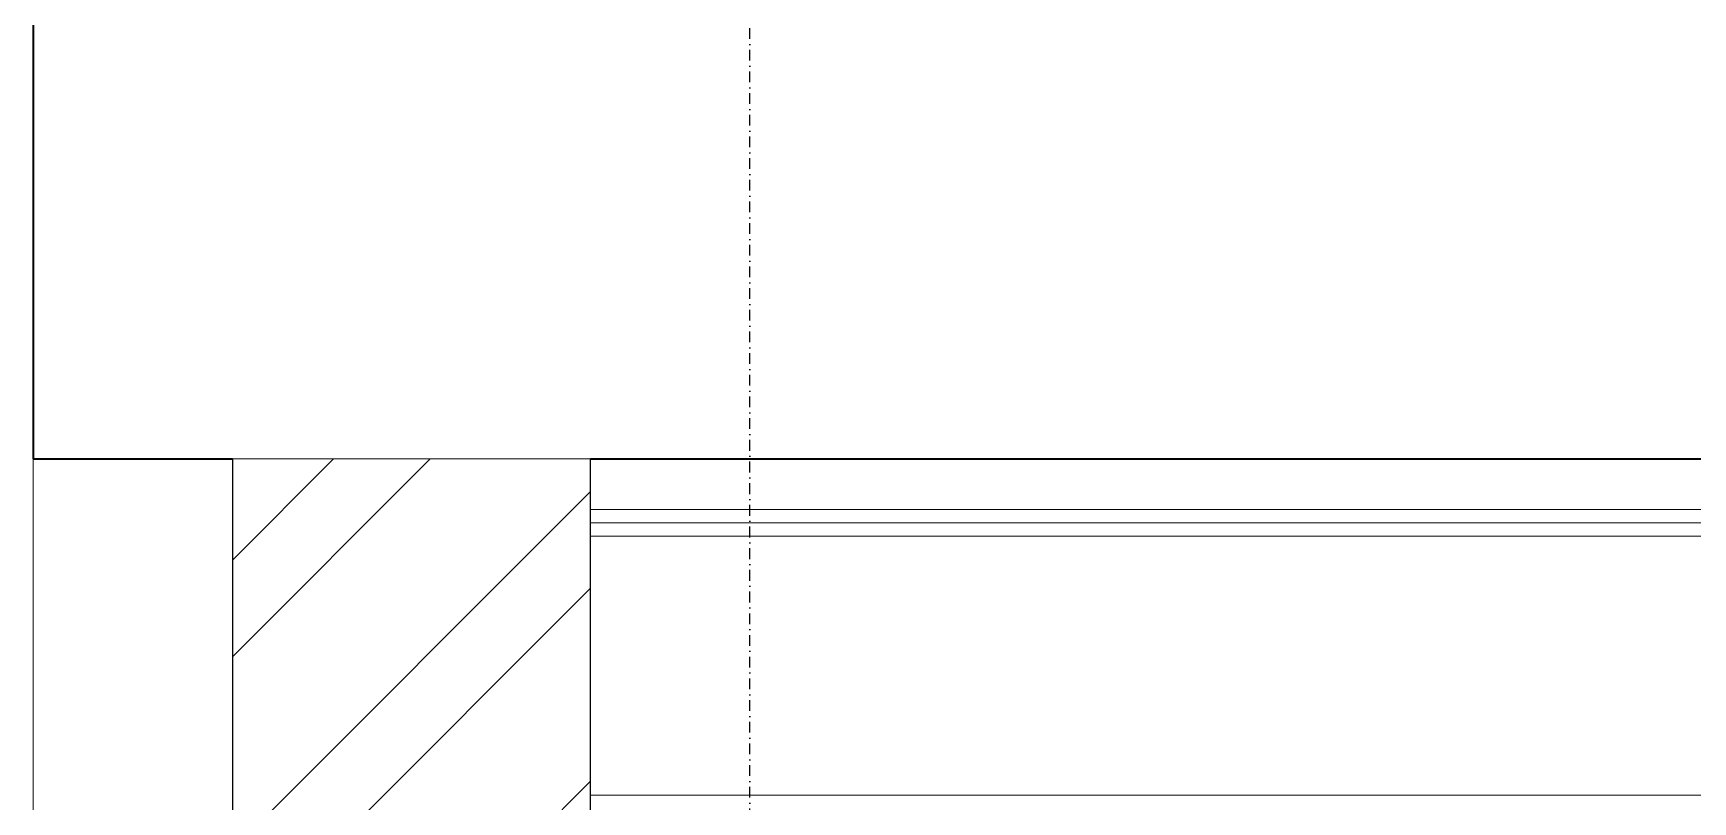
# Model space of a CAD drawing. Header units: millimetres. Extents: x 180139 to 245212, y -4005 to 9345.
# Drawn here: x 211651 to 212577, y 5356 to 5785 of the extents above; entities that cross this region are included whole.
import ezdxf

# ---------------------------------------------------------------- set-up
doc = ezdxf.new("R2010")
doc.units = ezdxf.units.MM
doc.linetypes.add('1_Čerchovaná 6_0mm', pattern=[12, 6, -3, 0, -3])
for name, color, linetype, lineweight in [('A-ROOF', 7, 'Continuous', 9), ('A-ROOF-1', 7, 'Continuous', 35), ('A-WALL', 7, 'Continuous', 9), ('A-WALL-1', 7, 'Continuous', 25), ('S-BEAM', 7, 'Continuous', 9)]:
    doc.layers.add(name, color=color, linetype=linetype, lineweight=lineweight)
doc.layers.add('A-WALL-PATT-2', color=9, linetype='Continuous', lineweight=9, true_color=0x808080)
doc.layers.add('S-GRID-1', color=9, linetype='1_Čerchovaná 6_0mm', lineweight=25, true_color=0x808080)

# ---------------------------------------------------------------- blocks, each defined once
blk = doc.blocks.new('IPE - IPE160-854151-B')
at = {"layer": 'S-BEAM'}
for p, q in [((-153179.19, 5519.16), (-125614.39, 5519.16)), ((-153179.19, 5511.65), (-125614.39, 5511.65)), ((-153179.19, 5504.29), (-125614.39, 5504.29)), ((-153179.19, 5359.69), (-131892.89, 5359.69))]:
    blk.add_line(p, q, dxfattribs=at)

msp = doc.modelspace()

# ---------------------------------------------------------------- hatches: boundary and pattern name
at = {"layer": 'A-WALL-PATT-2'}
h = msp.add_hatch(dxfattribs=at)
h.set_pattern_fill('FP_10', color=256, angle=225, style=0, pattern_type=2)
h.set_pattern_definition([(45, (228525.39, 3664.97), (-80.8223, 80.8223), []), (45, (228579.27, 3664.97), (-80.8223, 80.8223), [])])
h.paths.add_polyline_path([(211962.15, 2750), (211962.15, 5547.39), (211762.15, 5547.39), (211762.15, 3792.62), (211765.67, 3792.62), (211765.67, 3785.56), (211762.15, 3785.56), (211762.15, 2853.62), (211765.67, 2853.62), (211765.67, 2846.56), (211762.15, 2846.56), (211762.15, 2750), (211937.36, 2750)])

# ---------------------------------------------------------------- linework, layer by layer
at = {"layer": 'A-ROOF'}
msp.add_line((211650.95, 5547.39), (211650.95, 5035), dxfattribs=at)
at = {"layer": 'A-ROOF-1'}
for p, q in [((211650.95, 6049.49), (211650.95, 5547.39)), ((211650.95, 5547.39), (211762.15, 5547.39)), ((211962.15, 5547.39), (239526.95, 5547.39))]:
    msp.add_line(p, q, dxfattribs=at)
at = {"layer": 'A-WALL'}
msp.add_line((211962.15, 5547.39), (211762.15, 5547.39), dxfattribs=at)
at = {"layer": 'A-WALL-1'}
for p, q in [((211762.15, 5547.39), (211762.15, 3792.62)), ((211962.15, 2750), (211962.15, 5547.39))]:
    msp.add_line(p, q, dxfattribs=at)
at = {"layer": 'S-GRID-1'}
msp.add_line((212050.95, -2385.59), (212050.95, 7794.39), dxfattribs=at)

# ---------------------------------------------------------------- block references
at = {"layer": 'S-BEAM'}
msp.add_blockref('IPE - IPE160-854151-B', (365141.34, 0), dxfattribs=at)

doc.saveas('drawing.dxf')
